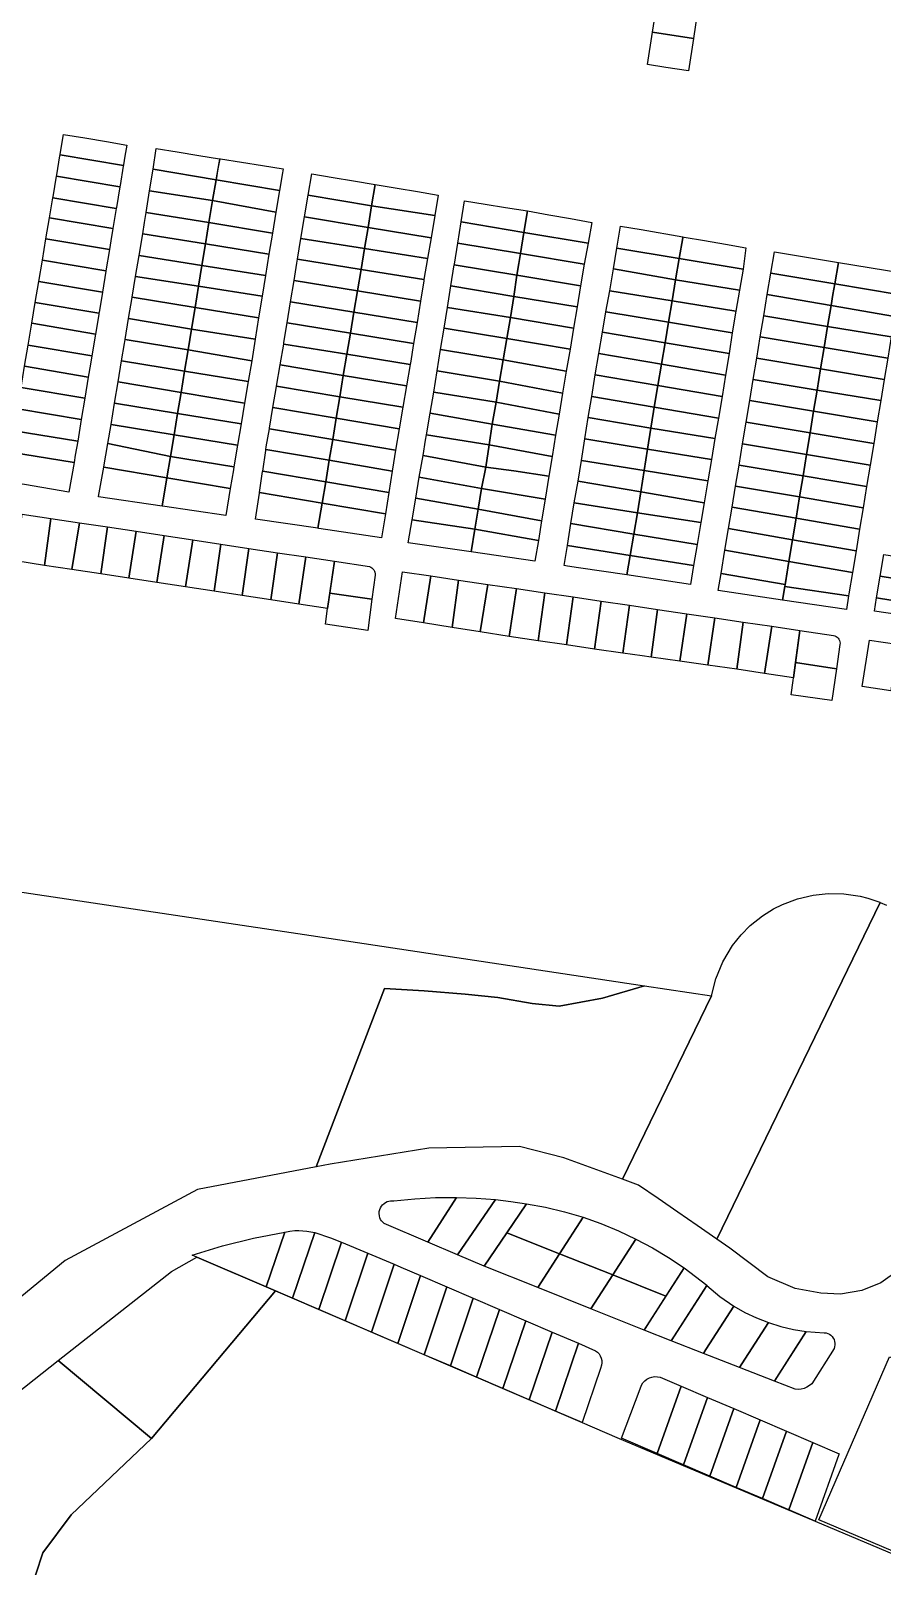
# Model space of a CAD drawing. Header units: millimetres. Extents: x 522658 to 553925, y 7796479 to 7820139.
# Drawn here: x 542559 to 542916, y 7805253 to 7805897 of the extents above; entities that cross this region are included whole.
import ezdxf

# ---------------------------------------------------------------- set-up
doc = ezdxf.new("R2010")
doc.units = ezdxf.units.MM
doc.layers.add('ZONA RESIDENCIAL 2 (ZR_2)', color=2, linetype='Continuous')

msp = doc.modelspace()

# ---------------------------------------------------------------- linework, layer by layer
at = {"layer": 'ZONA RESIDENCIAL 2 (ZR_2)'}
for points in [[(542838.92, 7805905.76), (542837.18, 7805894.46), (542837.03, 7805893.48), (542819.87, 7805896.22), (542822.1, 7805910.5), (542838.92, 7805905.76)], [(542837.03, 7805893.48), (542834.95, 7805879.91), (542825.45, 7805881.42), (542817.75, 7805882.65), (542819.87, 7805896.22), (542837.03, 7805893.48)], [(542590.82, 7805850.28), (542599.39, 7805848.85), (542598.59, 7805844.16), (542597.99, 7805840.52), (542597.94, 7805840.22), (542571.37, 7805844.67), (542571.42, 7805844.96), (542572.82, 7805853.29), (542581.71, 7805851.8), (542590.82, 7805850.28)], [(542596.56, 7805831.86), (542596.48, 7805831.37), (542569.89, 7805835.82), (542569.97, 7805836.31), (542571.32, 7805844.38), (542571.37, 7805844.67), (542597.94, 7805840.22), (542597.89, 7805839.93), (542596.56, 7805831.86)], [(542638.35, 7805843.1), (542637.62, 7805838.85), (542636.84, 7805834.32), (542610.37, 7805838.77), (542611.74, 7805847.37), (542620.56, 7805845.96), (542629.54, 7805844.52), (542638.26, 7805843.12), (542638.35, 7805843.1)], [(542636.84, 7805834.32), (542638.05, 7805841.35), (542638.35, 7805843.1), (542638.63, 7805843.06), (542647.5, 7805841.65), (542656.31, 7805840.25), (542664.98, 7805838.86), (542664.69, 7805837.15), (542663.47, 7805829.85), (542636.84, 7805834.32)], [(542636.84, 7805834.32), (542635.33, 7805825.57), (542608.91, 7805829.59), (542610.37, 7805838.77), (542636.84, 7805834.32)], [(542702.03, 7805823.32), (542675.48, 7805827.82), (542677.04, 7805836.75), (542685.87, 7805835.28), (542694.5, 7805833.84), (542703.52, 7805832.32), (542702.03, 7805823.32)], [(542595.04, 7805822.68), (542594.98, 7805822.29), (542568.37, 7805826.75), (542568.43, 7805827.13), (542569.89, 7805835.82), (542596.48, 7805831.37), (542595.04, 7805822.68)], [(542635.33, 7805825.57), (542636.84, 7805834.32), (542663.47, 7805829.85), (542661.93, 7805820.72), (542635.33, 7805825.57)], [(542728.54, 7805819.27), (542702.03, 7805823.32), (542703.52, 7805832.32), (542712.7, 7805830.77), (542721.27, 7805829.32), (542730, 7805827.85), (542728.54, 7805819.27)], [(542594.98, 7805822.29), (542593.58, 7805813.86), (542566.94, 7805818.31), (542568.37, 7805826.75), (542594.98, 7805822.29)], [(542633.79, 7805816.3), (542607.48, 7805820.62), (542608.91, 7805829.59), (542635.33, 7805825.57), (542633.79, 7805816.3)], [(542660.48, 7805811.92), (542633.79, 7805816.3), (542635.33, 7805825.57), (542661.93, 7805820.72), (542660.48, 7805811.92)], [(542700.54, 7805814.33), (542673.94, 7805818.74), (542675.48, 7805827.82), (542702.03, 7805823.32), (542700.54, 7805814.33)], [(542765.92, 7805812.17), (542739.64, 7805816.71), (542741.04, 7805825.4), (542749.69, 7805824.02), (542758.17, 7805822.67), (542767.43, 7805821.19), (542765.92, 7805812.17)], [(542592.13, 7805805.1), (542565.47, 7805809.55), (542566.94, 7805818.31), (542593.58, 7805813.86), (542592.72, 7805808.64), (542592.13, 7805805.1)], [(542632.31, 7805807.4), (542606.03, 7805811.65), (542606.81, 7805816.38), (542607.48, 7805820.62), (542633.79, 7805816.3), (542632.31, 7805807.4)], [(542699.07, 7805805.43), (542672.42, 7805809.7), (542673.94, 7805818.74), (542700.54, 7805814.33), (542699.07, 7805805.43)], [(542726.96, 7805809.95), (542700.54, 7805814.33), (542702.03, 7805823.32), (542728.54, 7805819.27), (542726.96, 7805809.95)], [(542792.83, 7805807.77), (542765.92, 7805812.17), (542767.43, 7805821.19), (542776.38, 7805819.61), (542785.48, 7805818), (542794.38, 7805816.43), (542792.83, 7805807.77)], [(542630.86, 7805798.31), (542604.53, 7805802.58), (542606.03, 7805811.65), (542632.31, 7805807.4), (542630.86, 7805798.31)], [(542659.01, 7805803.08), (542632.31, 7805807.4), (542633.79, 7805816.3), (542660.48, 7805811.92), (542659.01, 7805803.08)], [(542725.48, 7805801.21), (542699.07, 7805805.43), (542700.54, 7805814.33), (542726.96, 7805809.95), (542725.48, 7805801.21)], [(542765.92, 7805812.17), (542764.43, 7805803.3), (542738.18, 7805807.65), (542739.64, 7805816.71), (542765.92, 7805812.17)], [(542792.83, 7805807.77), (542791.23, 7805798.86), (542764.43, 7805803.3), (542765.92, 7805812.17), (542792.83, 7805807.77)], [(542831.09, 7805801.29), (542804.85, 7805805.64), (542806.37, 7805814.87), (542815.03, 7805813.38), (542832.63, 7805810.34), (542832.55, 7805809.92), (542831.09, 7805801.29)], [(542590.64, 7805796.14), (542563.96, 7805800.6), (542565.47, 7805809.55), (542592.13, 7805805.1), (542590.64, 7805796.14)], [(542657.54, 7805794.2), (542630.86, 7805798.31), (542632.31, 7805807.4), (542659.01, 7805803.08), (542657.54, 7805794.2)], [(542697.62, 7805796.7), (542670.96, 7805800.97), (542672.42, 7805809.7), (542699.07, 7805805.43), (542697.62, 7805796.7)], [(542723.99, 7805792.47), (542697.62, 7805796.7), (542699.07, 7805805.43), (542725.48, 7805801.21), (542723.99, 7805792.47)], [(542762.98, 7805794.25), (542736.72, 7805798.58), (542736.76, 7805798.83), (542738.18, 7805807.65), (542764.43, 7805803.3), (542763.73, 7805799.15), (542762.98, 7805794.25)], [(542831.09, 7805801.29), (542829.54, 7805792.26), (542803.42, 7805796.92), (542804.85, 7805805.64), (542831.09, 7805801.29)], [(542857.83, 7805796.86), (542831.09, 7805801.29), (542832.55, 7805809.92), (542832.63, 7805810.34), (542833.08, 7805810.26), (542841.65, 7805808.79), (542850.48, 7805807.27), (542859.04, 7805805.77), (542857.83, 7805796.86)], [(542896.28, 7805790.63), (542869.46, 7805795.08), (542870.95, 7805804.07), (542897.91, 7805799.59), (542896.28, 7805790.63)], [(542589.15, 7805787.19), (542562.45, 7805791.65), (542563.96, 7805800.6), (542590.64, 7805796.14), (542590.61, 7805795.99), (542589.15, 7805787.19)], [(542629.46, 7805789.61), (542603.07, 7805793.76), (542604.53, 7805802.58), (542630.86, 7805798.31), (542629.46, 7805789.61)], [(542656.08, 7805785.42), (542629.46, 7805789.61), (542630.86, 7805798.31), (542657.54, 7805794.2), (542656.08, 7805785.42)], [(542697.62, 7805796.7), (542696.13, 7805787.73), (542669.51, 7805792.08), (542670.67, 7805799.25), (542670.96, 7805800.97), (542697.62, 7805796.7)], [(542761.63, 7805785.4), (542735.3, 7805789.78), (542736.72, 7805798.58), (542762.98, 7805794.25), (542761.63, 7805785.4)], [(542789.71, 7805789.84), (542762.98, 7805794.25), (542763.73, 7805799.15), (542764.43, 7805803.3), (542791.23, 7805798.86), (542789.71, 7805789.84)], [(542857.83, 7805796.86), (542856.37, 7805788.06), (542829.54, 7805792.26), (542831.09, 7805801.29), (542857.83, 7805796.86)], [(542922.87, 7805786.21), (542896.28, 7805790.63), (542897.91, 7805799.59), (542924.35, 7805795.2), (542922.87, 7805786.21)], [(542587.68, 7805778.34), (542560.96, 7805782.84), (542562.45, 7805791.65), (542589.15, 7805787.19), (542587.73, 7805778.62), (542587.68, 7805778.34)], [(542628.03, 7805780.66), (542601.62, 7805785.01), (542603.07, 7805793.76), (542629.46, 7805789.61), (542628.03, 7805780.66)], [(542694.61, 7805778.78), (542668.06, 7805783.11), (542669.51, 7805792.08), (542696.12, 7805787.73), (542694.61, 7805778.78)], [(542723.99, 7805792.47), (542723.9, 7805791.94), (542722.51, 7805783.41), (542696.13, 7805787.73), (542697.62, 7805796.7), (542723.99, 7805792.47)], [(542788.22, 7805780.97), (542761.63, 7805785.4), (542762.98, 7805794.25), (542789.71, 7805789.84), (542788.22, 7805780.97)], [(542829.54, 7805792.26), (542828.11, 7805783.54), (542801.91, 7805787.74), (542803.42, 7805796.92), (542829.54, 7805792.26)], [(542856.37, 7805788.06), (542854.83, 7805779.25), (542828.11, 7805783.54), (542829.54, 7805792.26), (542856.37, 7805788.06)], [(542894.72, 7805781.57), (542867.98, 7805786.13), (542869.46, 7805795.08), (542896.28, 7805790.63), (542895.47, 7805786.15), (542894.72, 7805781.57)], [(542626.54, 7805771.59), (542600.15, 7805776.07), (542601.61, 7805784.92), (542601.62, 7805785.01), (542628.03, 7805780.66), (542626.54, 7805771.59)], [(542654.63, 7805776.37), (542628.03, 7805780.66), (542629.46, 7805789.61), (542656.08, 7805785.42), (542654.63, 7805776.37)], [(542721.08, 7805774.46), (542694.61, 7805778.78), (542696.12, 7805787.73), (542722.51, 7805783.41), (542721.08, 7805774.46)], [(542760.27, 7805776.53), (542733.85, 7805780.79), (542735.3, 7805789.78), (542761.63, 7805785.4), (542760.27, 7805776.53)], [(542786.73, 7805772.09), (542760.27, 7805776.53), (542761.63, 7805785.4), (542788.22, 7805780.97), (542786.73, 7805772.09)], [(542828.11, 7805783.54), (542826.61, 7805774.59), (542800.24, 7805778.89), (542801.91, 7805787.74), (542828.11, 7805783.54)], [(542893.28, 7805772.8), (542866.51, 7805777.25), (542867.98, 7805786.13), (542894.72, 7805781.57), (542893.28, 7805772.8)], [(542921.36, 7805777.02), (542894.72, 7805781.57), (542895.47, 7805786.15), (542896.28, 7805790.63), (542922.87, 7805786.21), (542921.36, 7805777.02)], [(542587.68, 7805778.34), (542587.6, 7805777.85), (542586.22, 7805769.6), (542559.5, 7805774.18), (542560.96, 7805782.84), (542587.68, 7805778.34)], [(542653.2, 7805767.46), (542626.54, 7805771.59), (542628.03, 7805780.66), (542654.63, 7805776.37), (542653.2, 7805767.46)], [(542693.14, 7805770.03), (542666.64, 7805774.36), (542668.06, 7805783.11), (542694.61, 7805778.78), (542693.14, 7805770.03)], [(542719.68, 7805765.7), (542693.14, 7805770.03), (542694.61, 7805778.78), (542721.08, 7805774.46), (542719.68, 7805765.7)], [(542758.76, 7805767.71), (542732.45, 7805772.09), (542733.85, 7805780.79), (542760.27, 7805776.53), (542758.76, 7805767.71)], [(542826.61, 7805774.59), (542825.16, 7805765.94), (542798.87, 7805770.34), (542800.24, 7805778.89), (542826.61, 7805774.59)], [(542854.83, 7805779.25), (542853.32, 7805770.14), (542826.61, 7805774.59), (542828.11, 7805783.54), (542854.83, 7805779.25)], [(542919.94, 7805768.37), (542893.28, 7805772.8), (542894.72, 7805781.57), (542921.36, 7805777.02), (542919.94, 7805768.37)], [(542586.22, 7805769.6), (542584.71, 7805760.5), (542557.95, 7805764.98), (542559.5, 7805774.18), (542586.22, 7805769.6)], [(542625.1, 7805762.92), (542598.71, 7805767.38), (542600.15, 7805776.07), (542626.54, 7805771.59), (542625.1, 7805762.92)], [(542691.64, 7805761.13), (542665.19, 7805765.41), (542665.3, 7805766.08), (542666.64, 7805774.36), (542693.14, 7805770.03), (542691.64, 7805761.13)], [(542757.23, 7805758.73), (542730.99, 7805763.06), (542732.45, 7805772.09), (542758.76, 7805767.71), (542757.23, 7805758.73)], [(542785.25, 7805763.3), (542758.76, 7805767.71), (542760.27, 7805776.53), (542786.73, 7805772.09), (542785.25, 7805763.3)], [(542853.32, 7805770.14), (542852.05, 7805761.45), (542825.16, 7805765.94), (542826.61, 7805774.59), (542853.32, 7805770.14)], [(542891.82, 7805763.94), (542865.04, 7805768.39), (542866.51, 7805777.25), (542893.28, 7805772.8), (542891.82, 7805763.94)], [(542918.48, 7805759.51), (542891.82, 7805763.94), (542893.28, 7805772.8), (542919.94, 7805768.37), (542918.48, 7805759.51)], [(542623.63, 7805754.1), (542597.22, 7805758.42), (542598.42, 7805765.63), (542598.71, 7805767.38), (542625.1, 7805762.92), (542623.63, 7805754.1)], [(542651.76, 7805758.42), (542625.1, 7805762.92), (542626.54, 7805771.59), (542653.2, 7805767.46), (542651.76, 7805758.42)], [(542690.17, 7805752.25), (542663.71, 7805756.66), (542665.19, 7805765.41), (542691.64, 7805761.13), (542690.17, 7805752.25)], [(542718.25, 7805756.83), (542691.64, 7805761.13), (542693.14, 7805770.03), (542719.68, 7805765.7), (542718.35, 7805757.42), (542718.25, 7805756.83)], [(542783.7, 7805754.09), (542757.23, 7805758.73), (542758.76, 7805767.71), (542785.25, 7805763.3), (542783.7, 7805754.09)], [(542825.16, 7805765.94), (542823.64, 7805756.91), (542797.33, 7805761.38), (542798.87, 7805770.34), (542825.16, 7805765.94)], [(542852.05, 7805761.45), (542850.52, 7805752.37), (542823.64, 7805756.91), (542825.16, 7805765.94), (542852.05, 7805761.45)], [(542890.35, 7805754.99), (542863.56, 7805759.44), (542865.04, 7805768.39), (542891.82, 7805763.94), (542890.35, 7805754.99)], [(542584.71, 7805760.5), (542584.12, 7805756.98), (542583.22, 7805751.55), (542556.52, 7805756.17), (542557.95, 7805764.98), (542584.71, 7805760.5)], [(542650.31, 7805749.74), (542623.63, 7805754.1), (542625.1, 7805762.92), (542651.76, 7805758.42), (542650.31, 7805749.74)], [(542716.71, 7805747.82), (542690.17, 7805752.25), (542691.64, 7805761.13), (542718.25, 7805756.83), (542716.71, 7805747.82)], [(542755.7, 7805749.79), (542729.55, 7805754.13), (542730.99, 7805763.06), (542757.23, 7805758.73), (542755.7, 7805749.79)], [(542823.64, 7805756.91), (542822.14, 7805748), (542795.76, 7805752.47), (542797.33, 7805761.38), (542823.64, 7805756.91)], [(542888.89, 7805746.1), (542862.09, 7805750.56), (542863.56, 7805759.44), (542890.35, 7805754.99), (542888.89, 7805746.1)], [(542917.01, 7805750.56), (542890.35, 7805754.99), (542891.82, 7805763.94), (542918.48, 7805759.51), (542917.01, 7805750.56)], [(542583.22, 7805751.55), (542581.76, 7805742.74), (542555.06, 7805747.18), (542556.52, 7805756.17), (542583.22, 7805751.55)], [(542622.12, 7805745.02), (542595.73, 7805749.51), (542597.22, 7805758.42), (542623.63, 7805754.1), (542622.12, 7805745.02)], [(542648.79, 7805740.65), (542622.12, 7805745.02), (542623.63, 7805754.1), (542650.31, 7805749.74), (542648.79, 7805740.65)], [(542688.69, 7805743.33), (542662.2, 7805747.76), (542663.71, 7805756.66), (542690.17, 7805752.25), (542688.69, 7805743.33)], [(542754.21, 7805741.06), (542728.12, 7805745.27), (542729.55, 7805754.13), (542755.7, 7805749.79), (542754.21, 7805741.06)], [(542782.14, 7805744.78), (542755.7, 7805749.79), (542757.23, 7805758.73), (542783.7, 7805754.09), (542782.14, 7805744.78)], [(542850.52, 7805752.37), (542849.02, 7805743.46), (542822.14, 7805748), (542823.64, 7805756.91), (542850.52, 7805752.37)], [(542915.55, 7805741.67), (542888.89, 7805746.1), (542890.35, 7805754.99), (542917.01, 7805750.56), (542915.55, 7805741.67)], [(542581.76, 7805742.74), (542580.27, 7805733.77), (542553.61, 7805738.28), (542555.06, 7805747.18), (542581.76, 7805742.74)], [(542620.66, 7805736.26), (542594.24, 7805740.56), (542595.73, 7805749.51), (542622.12, 7805745.02), (542620.66, 7805736.26)], [(542687.2, 7805734.33), (542660.68, 7805738.76), (542662.17, 7805747.6), (542662.2, 7805747.76), (542688.69, 7805743.33), (542687.2, 7805734.33)], [(542715.19, 7805738.91), (542688.69, 7805743.33), (542690.17, 7805752.25), (542716.71, 7805747.82), (542715.19, 7805738.91)], [(542780.67, 7805736.05), (542754.21, 7805741.06), (542755.7, 7805749.79), (542782.14, 7805744.78), (542780.67, 7805736.05)], [(542822.14, 7805748), (542820.61, 7805738.93), (542794.47, 7805743.41), (542795.76, 7805752.47), (542822.14, 7805748)], [(542849.02, 7805743.46), (542847.49, 7805734.39), (542820.61, 7805738.93), (542822.14, 7805748), (542849.02, 7805743.46)], [(542887.43, 7805737.23), (542860.62, 7805741.68), (542862.09, 7805750.56), (542888.89, 7805746.1), (542887.43, 7805737.23)], [(542914.09, 7805732.8), (542887.43, 7805737.23), (542888.89, 7805746.1), (542915.55, 7805741.67), (542914.09, 7805732.8)], [(542619.18, 7805727.35), (542592.76, 7805731.68), (542594.24, 7805740.56), (542620.66, 7805736.26), (542619.18, 7805727.35)], [(542647.33, 7805731.93), (542620.66, 7805736.26), (542622.12, 7805745.02), (542648.79, 7805740.65), (542647.33, 7805731.93)], [(542713.66, 7805729.92), (542687.2, 7805734.33), (542688.69, 7805743.33), (542715.19, 7805738.91), (542713.66, 7805729.92)], [(542752.64, 7805731.88), (542726.64, 7805736.44), (542728.12, 7805745.27), (542754.21, 7805741.06), (542752.64, 7805731.88)], [(542779.22, 7805727.21), (542752.64, 7805731.88), (542754.21, 7805741.06), (542780.67, 7805736.05), (542779.22, 7805727.21)], [(542820.61, 7805738.93), (542820.31, 7805737.16), (542819.19, 7805730.16), (542792.84, 7805734.56), (542794.47, 7805743.41), (542820.61, 7805738.93)], [(542885.94, 7805728.17), (542859.12, 7805732.63), (542860.62, 7805741.68), (542887.43, 7805737.23), (542885.94, 7805728.17)], [(542580.27, 7805733.77), (542578.77, 7805724.69), (542552.09, 7805729.08), (542553.61, 7805738.28), (542580.27, 7805733.77)], [(542645.84, 7805723), (542619.18, 7805727.35), (542620.66, 7805736.26), (542647.33, 7805731.93), (542645.84, 7805723)], [(542685.72, 7805725.38), (542659.17, 7805729.91), (542659.2, 7805730.08), (542660.68, 7805738.76), (542687.2, 7805734.33), (542685.72, 7805725.38)], [(542712.12, 7805720.87), (542685.72, 7805725.38), (542687.2, 7805734.33), (542713.66, 7805729.92), (542712.12, 7805720.87)], [(542751.34, 7805723.08), (542725.09, 7805727.41), (542726.64, 7805736.44), (542752.64, 7805731.88), (542751.34, 7805723.08)], [(542819.19, 7805730.16), (542817.77, 7805721.3), (542791.45, 7805725.61), (542792.84, 7805734.56), (542819.19, 7805730.16)], [(542847.49, 7805734.39), (542846.04, 7805725.79), (542819.19, 7805730.16), (542820.31, 7805737.16), (542820.61, 7805738.93), (542847.49, 7805734.39)], [(542912.6, 7805723.74), (542885.94, 7805728.17), (542887.43, 7805737.23), (542914.09, 7805732.8), (542912.6, 7805723.74)], [(542502.69, 7805306.43), (542497.99, 7805339.97), (542459.03, 7805432.64), (542400.91, 7805570.86), (542333.81, 7805730.47), (542479.78, 7805706.35), (542462.14, 7805601.48), (542453.63, 7805550.89), (542676.64, 7805517.39), (542816.47, 7805496.38), (542798.89, 7805491.21), (542780.67, 7805487.84), (542769.39, 7805488.88), (542755.02, 7805491.47), (542741.23, 7805492.85), (542724.07, 7805494.21), (542707.49, 7805495.14), (542678.74, 7805420.4), (542629.03, 7805410.94), (542573.47, 7805381.18), (542521.22, 7805338.18), (542502.69, 7805306.43)], [(542577.24, 7805715.75), (542550.61, 7805720.13), (542552.09, 7805729.08), (542578.77, 7805724.69), (542577.79, 7805718.8), (542577.24, 7805715.75)], [(542617.68, 7805718.31), (542591.42, 7805723.68), (542591.43, 7805723.74), (542592.76, 7805731.68), (542619.18, 7805727.35), (542617.68, 7805718.31)], [(542644.33, 7805713.97), (542617.68, 7805718.31), (542619.18, 7805727.35), (542645.84, 7805723), (542644.33, 7805713.97)], [(542684.28, 7805716.66), (542657.72, 7805721.2), (542657.89, 7805722.34), (542659.17, 7805729.91), (542685.72, 7805725.38), (542684.28, 7805716.66)], [(542749.95, 7805713.72), (542723.6, 7805718.65), (542724.7, 7805725.12), (542725.09, 7805727.41), (542751.34, 7805723.08), (542749.95, 7805713.72)], [(542777.75, 7805718.28), (542751.34, 7805723.08), (542752.64, 7805731.88), (542779.22, 7805727.21), (542777.75, 7805718.28)], [(542846.04, 7805725.79), (542844.55, 7805716.95), (542817.77, 7805721.3), (542819.19, 7805730.16), (542846.04, 7805725.79)], [(542884.45, 7805719.11), (542857.62, 7805723.58), (542859.12, 7805732.63), (542885.94, 7805728.17), (542884.45, 7805719.11)], [(542911.11, 7805714.66), (542884.45, 7805719.11), (542885.94, 7805728.17), (542912.6, 7805723.74), (542911.11, 7805714.66)], [(542616.19, 7805709.33), (542589.77, 7805713.84), (542589.78, 7805713.91), (542591.42, 7805723.68), (542617.68, 7805718.31), (542616.19, 7805709.33)], [(542682.79, 7805707.65), (542656.36, 7805712.17), (542657.66, 7805720.81), (542657.72, 7805721.2), (542684.28, 7805716.66), (542682.79, 7805707.65)], [(542710.67, 7805712.15), (542684.28, 7805716.66), (542685.72, 7805725.38), (542712.12, 7805720.87), (542711.23, 7805715.64), (542710.67, 7805712.15)], [(542776.39, 7805709.97), (542761.65, 7805712.2), (542749.95, 7805713.72), (542751.34, 7805723.08), (542777.75, 7805718.28), (542776.39, 7805709.97)], [(542817.77, 7805721.3), (542816.35, 7805712.44), (542790.06, 7805716.64), (542791.45, 7805725.61), (542817.77, 7805721.3)], [(542844.55, 7805716.95), (542843.05, 7805708.02), (542816.35, 7805712.44), (542817.77, 7805721.3), (542844.55, 7805716.95)], [(542882.96, 7805710.08), (542856.13, 7805714.56), (542857.62, 7805723.58), (542884.45, 7805719.11), (542882.96, 7805710.08)], [(542577.24, 7805715.75), (542575, 7805703.28), (542556.43, 7805706.45), (542548.54, 7805707.62), (542550.61, 7805720.13), (542577.24, 7805715.75)], [(542642.77, 7805704.8), (542616.19, 7805709.33), (542617.68, 7805718.31), (542644.33, 7805713.97), (542644.11, 7805712.67), (542642.77, 7805704.8)], [(542709.23, 7805703.13), (542682.79, 7805707.65), (542684.28, 7805716.66), (542710.67, 7805712.15), (542709.23, 7805703.13)], [(542748.15, 7805704.86), (542722.05, 7805709.54), (542723.6, 7805718.65), (542749.95, 7805713.72), (542748.15, 7805704.86)], [(542816.35, 7805712.44), (542814.91, 7805703.42), (542788.69, 7805707.96), (542790.06, 7805716.64), (542816.35, 7805712.44)], [(542881.51, 7805701.28), (542854.69, 7805705.88), (542856.13, 7805714.56), (542882.96, 7805710.08), (542881.51, 7805701.28)], [(542909.63, 7805705.63), (542882.96, 7805710.08), (542884.45, 7805719.11), (542911.11, 7805714.66), (542909.63, 7805705.63)], [(542616.19, 7805709.33), (542614.21, 7805697.44), (542587.5, 7805701.38), (542587.52, 7805701.48), (542589.77, 7805713.84), (542616.19, 7805709.33)], [(542642.77, 7805704.8), (542640.84, 7805693.49), (542614.38, 7805697.41), (542614.21, 7805697.44), (542616.19, 7805709.33), (542642.77, 7805704.8)], [(542681.3, 7805698.68), (542655, 7805703.18), (542656.34, 7805712.02), (542656.36, 7805712.17), (542682.79, 7805707.65), (542681.3, 7805698.68)], [(542707.8, 7805694.15), (542681.3, 7805698.68), (542682.79, 7805707.65), (542709.23, 7805703.13), (542707.8, 7805694.15)], [(542746.7, 7805696.12), (542720.56, 7805700.8), (542722.05, 7805709.54), (542748.15, 7805704.86), (542746.7, 7805696.12)], [(542774.82, 7805700.37), (542748.15, 7805704.86), (542749.95, 7805713.72), (542761.65, 7805712.2), (542776.39, 7805709.97), (542774.82, 7805700.37)], [(542814.91, 7805703.42), (542813.51, 7805694.66), (542786.96, 7805698.83), (542788.69, 7805707.96), (542814.91, 7805703.42)], [(542843.05, 7805708.02), (542841.5, 7805698.83), (542814.91, 7805703.42), (542816.35, 7805712.44), (542843.05, 7805708.02)], [(542908.16, 7805696.71), (542881.51, 7805701.28), (542882.96, 7805710.08), (542909.63, 7805705.63), (542908.16, 7805696.71)], [(542681.3, 7805698.68), (542679.56, 7805688.15), (542653.33, 7805692.04), (542654.96, 7805702.88), (542655, 7805703.18), (542681.3, 7805698.68)], [(542773.34, 7805691.34), (542746.7, 7805696.12), (542748.15, 7805704.86), (542774.82, 7805700.37), (542773.34, 7805691.34)], [(542841.5, 7805698.83), (542840.1, 7805690.54), (542813.51, 7805694.66), (542814.91, 7805703.42), (542841.5, 7805698.83)], [(542880.04, 7805692.36), (542853.21, 7805696.96), (542854.69, 7805705.88), (542881.51, 7805701.28), (542880.04, 7805692.36)], [(542906.69, 7805687.79), (542880.04, 7805692.36), (542881.51, 7805701.28), (542908.16, 7805696.71), (542906.69, 7805687.79)], [(542707.8, 7805694.15), (542706.22, 7805684.19), (542679.89, 7805688.1), (542679.56, 7805688.15), (542681.3, 7805698.68), (542707.8, 7805694.15)], [(542745.31, 7805687.79), (542719.01, 7805691.67), (542720.56, 7805700.8), (542746.7, 7805696.12), (542745.31, 7805687.79)], [(542771.98, 7805683.07), (542745.31, 7805687.79), (542746.7, 7805696.12), (542773.34, 7805691.34), (542771.98, 7805683.07)], [(542812.01, 7805685.74), (542785.65, 7805690.19), (542786.96, 7805698.83), (542813.51, 7805694.66), (542812.01, 7805685.74)], [(542838.55, 7805681.31), (542812.01, 7805685.74), (542813.51, 7805694.66), (542840.1, 7805690.54), (542838.55, 7805681.31)], [(542878.56, 7805683.37), (542851.74, 7805688.05), (542853.21, 7805696.96), (542880.04, 7805692.36), (542878.56, 7805683.37)], [(542552.81, 7805674.45), (542555.55, 7805694.1), (542567.58, 7805692.28), (542564.84, 7805672.62), (542552.81, 7805674.45)], [(542564.84, 7805672.62), (542567.58, 7805692.28), (542579.48, 7805690.48), (542576.39, 7805670.87), (542564.84, 7805672.62)], [(542576.39, 7805670.87), (542579.48, 7805690.48), (542591.23, 7805688.7), (542588.45, 7805669.04), (542576.39, 7805670.87)], [(542588.45, 7805669.04), (542591.23, 7805688.7), (542603.24, 7805686.89), (542600.28, 7805667.24), (542588.45, 7805669.04)], [(542745.31, 7805687.79), (542743.73, 7805678.29), (542717.38, 7805682.08), (542719.01, 7805691.67), (542745.31, 7805687.79)], [(542810.49, 7805676.72), (542784.15, 7805680.91), (542785.65, 7805690.19), (542812.01, 7805685.74), (542810.49, 7805676.72)], [(542905.2, 7805678.73), (542878.56, 7805683.37), (542880.04, 7805692.36), (542906.69, 7805687.79), (542905.2, 7805678.73)], [(542600.28, 7805667.24), (542603.24, 7805686.89), (542614.98, 7805685.12), (542612.02, 7805665.46), (542600.28, 7805667.24)], [(542612.02, 7805665.46), (542614.98, 7805685.12), (542627.01, 7805683.3), (542623.96, 7805663.65), (542612.02, 7805665.46)], [(542623.96, 7805663.65), (542627.01, 7805683.3), (542638.8, 7805681.52), (542635.95, 7805661.83), (542623.96, 7805663.65)], [(542771.98, 7805683.07), (542770.56, 7805674.44), (542743.73, 7805678.29), (542745.31, 7805687.79), (542771.98, 7805683.07)], [(542837.07, 7805672.52), (542810.49, 7805676.72), (542812.01, 7805685.74), (542838.55, 7805681.31), (542837.07, 7805672.52)], [(542877.06, 7805674.26), (542850.23, 7805678.94), (542851.74, 7805688.05), (542878.56, 7805683.37), (542877.06, 7805674.26)], [(542903.7, 7805669.61), (542877.06, 7805674.26), (542878.56, 7805683.37), (542905.2, 7805678.73), (542903.7, 7805669.61)], [(542635.95, 7805661.83), (542638.8, 7805681.52), (542650.54, 7805679.75), (542647.73, 7805660.04), (542635.95, 7805661.83)], [(542647.73, 7805660.04), (542650.54, 7805679.75), (542662.57, 7805677.93), (542659.72, 7805658.21), (542647.73, 7805660.04)], [(542659.72, 7805658.21), (542662.57, 7805677.93), (542674.52, 7805676.12), (542671.51, 7805656.41), (542659.72, 7805658.21)], [(542671.51, 7805656.41), (542674.52, 7805676.12), (542686.45, 7805674.32), (542683.61, 7805654.57), (542671.51, 7805656.41)], [(542810.49, 7805676.72), (542809.12, 7805668.58), (542788.74, 7805671.62), (542784.16, 7805672.3), (542782.74, 7805672.5), (542784.15, 7805680.91), (542810.49, 7805676.72)], [(542837.07, 7805672.52), (542835.74, 7805664.62), (542809.12, 7805668.58), (542810.49, 7805676.72), (542837.07, 7805672.52)], [(542875.59, 7805665.28), (542875.47, 7805664.54), (542848.62, 7805669.22), (542850.23, 7805678.94), (542877.06, 7805674.26), (542875.59, 7805665.28)], [(542941.97, 7805663.77), (542915.35, 7805668.08), (542916.88, 7805677.22), (542943.48, 7805672.91), (542941.97, 7805663.77)], [(542686.45, 7805674.32), (542701.15, 7805672.1), (542701.68, 7805671.87), (542702.16, 7805671.57), (542702.59, 7805671.18), (542702.95, 7805670.73), (542703.23, 7805670.23), (542703.42, 7805669.69), (542703.52, 7805669.12), (542703.53, 7805668.55), (542702.19, 7805658.46), (542684.54, 7805661.01), (542686.45, 7805674.32)], [(542726.91, 7805668.16), (542723.79, 7805648.45), (542712.12, 7805650.3), (542715.06, 7805669.91), (542726.91, 7805668.16)], [(542875.47, 7805664.54), (542874.41, 7805658.08), (542847.43, 7805662.02), (542848.62, 7805669.22), (542875.47, 7805664.54)], [(542902.24, 7805660.73), (542902.1, 7805659.85), (542875.34, 7805663.75), (542875.61, 7805665.38), (542877.06, 7805674.26), (542903.7, 7805669.61), (542902.24, 7805660.73)], [(542738.5, 7805666.45), (542735.83, 7805646.54), (542723.79, 7805648.45), (542726.91, 7805668.16), (542738.5, 7805666.45)], [(542750.75, 7805664.64), (542747.53, 7805644.68), (542735.83, 7805646.54), (542738.5, 7805666.45), (542750.75, 7805664.64)], [(542762.81, 7805662.86), (542759.72, 7805642.74), (542747.53, 7805644.68), (542750.75, 7805664.64), (542762.81, 7805662.86)], [(542774.74, 7805661.1), (542771.95, 7805640.96), (542759.72, 7805642.74), (542762.81, 7805662.86), (542774.74, 7805661.1)], [(542902.1, 7805659.85), (542901.17, 7805654.17), (542874.41, 7805658.08), (542875.34, 7805663.75), (542902.1, 7805659.85)], [(542940.47, 7805654.71), (542913.84, 7805659.03), (542915.35, 7805668.08), (542941.97, 7805663.77), (542940.47, 7805654.71)], [(542682.65, 7805647.9), (542683.61, 7805654.57), (542684.54, 7805661.01), (542702.19, 7805658.46), (542701.31, 7805651.87), (542700.44, 7805645.37), (542682.65, 7805647.9)], [(542786.6, 7805659.35), (542783.71, 7805639.25), (542771.95, 7805640.96), (542774.74, 7805661.1), (542786.6, 7805659.35)], [(542798.37, 7805657.62), (542795.5, 7805637.53), (542783.71, 7805639.25), (542786.6, 7805659.35), (542798.37, 7805657.62)], [(542810.22, 7805655.87), (542807.35, 7805635.81), (542795.5, 7805637.53), (542798.37, 7805657.62), (542810.22, 7805655.87)], [(542939.6, 7805649.44), (542912.91, 7805653.41), (542913.84, 7805659.03), (542940.47, 7805654.71), (542939.6, 7805649.44)], [(542822, 7805654.13), (542819.22, 7805634.08), (542815.51, 7805634.62), (542807.35, 7805635.81), (542810.22, 7805655.87), (542822, 7805654.13)], [(542834.2, 7805652.33), (542831.25, 7805632.4), (542819.22, 7805634.08), (542822, 7805654.13), (542834.2, 7805652.33)], [(542846.01, 7805650.59), (542843.09, 7805630.75), (542831.25, 7805632.4), (542834.2, 7805652.33), (542846.01, 7805650.59)], [(542857.89, 7805648.84), (542855.18, 7805629.06), (542843.09, 7805630.75), (542846.01, 7805650.59), (542857.89, 7805648.84)], [(542869.91, 7805647.07), (542866.88, 7805627.26), (542855.18, 7805629.06), (542857.89, 7805648.84), (542869.91, 7805647.07)], [(542881.64, 7805645.34), (542878.94, 7805625.4), (542866.88, 7805627.26), (542869.91, 7805647.07), (542881.64, 7805645.34)], [(542881.64, 7805645.34), (542895.78, 7805643.26), (542896.33, 7805643.09), (542896.85, 7805642.84), (542897.31, 7805642.5), (542897.71, 7805642.08), (542898.04, 7805641.61), (542898.28, 7805641.08), (542898.42, 7805640.53), (542898.48, 7805639.95), (542898.43, 7805639.38), (542896.95, 7805629.25), (542879.81, 7805631.83), (542881.64, 7805645.34)], [(542922.32, 7805639.64), (542919.75, 7805620.04), (542907.77, 7805621.8), (542910.82, 7805641.28), (542922.32, 7805639.64)], [(542896.95, 7805629.25), (542895, 7805615.89), (542877.94, 7805618.27), (542878.78, 7805624.29), (542878.94, 7805625.4), (542879.81, 7805631.83), (542896.95, 7805629.25)], [(542915.39, 7805531.25), (542846.78, 7805390.17), (542838.59, 7805395.83), (542830.4, 7805401.48), (542822.22, 7805407.14), (542814.03, 7805412.79), (542807.24, 7805415.27), (542844.63, 7805492.15), (542846.4, 7805499.21), (542849.34, 7805506.37), (542853.43, 7805513.18), (542857.06, 7805517.74), (542860.84, 7805521.55), (542865.95, 7805525.64), (542870.58, 7805528.54), (542874.33, 7805530.43), (542880.59, 7805532.79), (542887.28, 7805534.37), (542893.55, 7805535.02), (542900.12, 7805534.9), (542906.94, 7805533.87), (542910.19, 7805533.05), (542915.2, 7805531.33), (542915.39, 7805531.25)], [(542678.74, 7805420.4), (542707.49, 7805495.14), (542724.07, 7805494.21), (542741.23, 7805492.85), (542755.02, 7805491.47), (542769.39, 7805488.88), (542780.67, 7805487.84), (542798.89, 7805491.21), (542816.47, 7805496.38), (542844.63, 7805492.15), (542807.24, 7805415.27), (542782.7, 7805424.22), (542764.1, 7805429), (542726, 7805428.21), (542684.6, 7805421.52), (542678.74, 7805420.4)], [(542707.31, 7805396.71), (542706.74, 7805397.21), (542706.25, 7805397.78), (542705.84, 7805398.41), (542705.53, 7805399.1), (542705.29, 7805399.94), (542705.2, 7805400.81), (542705.25, 7805401.69), (542705.45, 7805402.54), (542705.75, 7805403.27), (542706.15, 7805403.95), (542706.65, 7805404.56), (542707.24, 7805405.09), (542707.9, 7805405.53), (542708.62, 7805405.86), (542709.28, 7805406.06), (542709.97, 7805406.17), (542710.66, 7805406.19), (542711.35, 7805406.12), (542720.11, 7805407.04), (542728.9, 7805407.55), (542737.7, 7805407.64), (542725.56, 7805388.9), (542707.31, 7805396.71)], [(542753.94, 7805406.73), (542738.11, 7805383.53), (542725.56, 7805388.9), (542737.7, 7805407.64), (542745.83, 7805407.36), (542753.94, 7805406.73)], [(542738.11, 7805383.53), (542753.94, 7805406.73), (542760.49, 7805405.96), (542767.01, 7805404.96), (542758.81, 7805392.81), (542749.23, 7805378.77), (542738.11, 7805383.53)], [(542790.7, 7805399.27), (542780.88, 7805383.99), (542758.81, 7805392.81), (542767.01, 7805404.96), (542775, 7805403.47), (542782.9, 7805401.57), (542790.7, 7805399.27)], [(542780.88, 7805383.99), (542790.7, 7805399.27), (542798.24, 7805396.61), (542805.64, 7805393.58), (542812.88, 7805390.17), (542803.19, 7805375.08), (542780.88, 7805383.99)], [(542626.75, 7805383.43), (542639.53, 7805387.31), (542652.49, 7805390.51), (542665.6, 7805393.02), (542657.86, 7805370.07), (542626.75, 7805383.43)], [(542657.86, 7805370.07), (542665.6, 7805393.02), (542667.68, 7805393.44), (542669.79, 7805393.67), (542671.59, 7805393.71), (542674.93, 7805393.49), (542678.23, 7805392.96), (542668.89, 7805365.34), (542657.86, 7805370.07)], [(542684.84, 7805390.72), (542689.45, 7805388.87), (542679.92, 7805360.61), (542668.89, 7805365.34), (542678.23, 7805392.96), (542684.84, 7805390.72)], [(542780.88, 7805383.99), (542771.74, 7805369.77), (542749.23, 7805378.77), (542758.81, 7805392.81), (542780.88, 7805383.99)], [(542700.51, 7805384.21), (542690.95, 7805355.87), (542679.92, 7805360.61), (542689.45, 7805388.87), (542700.51, 7805384.21)], [(542803.19, 7805375.08), (542812.88, 7805390.17), (542819.82, 7805386.47), (542826.56, 7805382.42), (542833.1, 7805378.04), (542825.48, 7805366.18), (542803.19, 7805375.08)], [(542661.75, 7805368.4), (542609.68, 7805306.55), (542570.61, 7805339.21), (542618.09, 7805376.61), (542628.74, 7805382.57), (542661.75, 7805368.4)], [(542711.56, 7805379.55), (542701.98, 7805351.14), (542690.95, 7805355.87), (542700.51, 7805384.21), (542711.56, 7805379.55)], [(542722.6, 7805374.83), (542713.01, 7805346.41), (542701.98, 7805351.14), (542711.56, 7805379.55), (542714.29, 7805378.39), (542722.6, 7805374.83)], [(542771.74, 7805369.77), (542780.88, 7805383.99), (542803.19, 7805375.08), (542794.05, 7805360.86), (542771.74, 7805369.77)], [(542733.62, 7805370.1), (542724.03, 7805341.67), (542713.01, 7805346.41), (542722.6, 7805374.83), (542733.62, 7805370.1)], [(542794.05, 7805360.86), (542803.19, 7805375.08), (542825.48, 7805366.18), (542817.47, 7805353.71), (542816.34, 7805351.96), (542794.05, 7805360.86)], [(542833.1, 7805378.04), (542837.91, 7805374.5), (542842.58, 7805370.78), (542842.64, 7805370.73), (542827.68, 7805347.41), (542816.34, 7805351.96), (542833.1, 7805378.04)], [(542658.49, 7805029.92), (542561.56, 7805228.16), (542558.25, 7805240.73), (542564.21, 7805258.59), (542576.11, 7805274.46), (542609.68, 7805306.55), (542661.75, 7805368.4), (542790.36, 7805313.2), (542804.83, 7805306.99), (542888.04, 7805271.84), (543036.56, 7805209.23), (542996.68, 7805030.83), (542968.66, 7804905.18), (542951.54, 7804885.95), (542938.54, 7804893.77), (542925.37, 7804894.41), (542920.37, 7804870.67), (542913.7, 7804869.3), (542728.2, 7804831.2), (542718.27, 7804829.16), (542714.69, 7804962.96), (542658.49, 7805029.92)], [(542744.65, 7805365.37), (542735.06, 7805336.94), (542724.03, 7805341.67), (542733.62, 7805370.1), (542744.65, 7805365.37)], [(542842.27, 7805343.8), (542841.21, 7805342.15), (542827.68, 7805347.41), (542828.81, 7805349.18), (542842.64, 7805370.73), (542848.11, 7805366.12), (542853.99, 7805362.06), (542842.27, 7805343.8)], [(542755.68, 7805360.63), (542746.09, 7805332.21), (542735.06, 7805336.94), (542744.65, 7805365.37), (542755.68, 7805360.63)], [(542766.7, 7805355.9), (542757.11, 7805327.47), (542746.09, 7805332.21), (542755.68, 7805360.63), (542766.7, 7805355.9)], [(542857.31, 7805337.79), (542856.33, 7805336.27), (542841.21, 7805342.15), (542842.27, 7805343.8), (542853.99, 7805362.06), (542858.63, 7805359.4), (542863.45, 7805357.08), (542868.43, 7805355.12), (542857.31, 7805337.79)], [(542777.73, 7805351.17), (542768.14, 7805322.74), (542757.11, 7805327.47), (542766.7, 7805355.9), (542777.73, 7805351.17)], [(542856.33, 7805336.27), (542857.31, 7805337.79), (542868.43, 7805355.12), (542873.62, 7805353.49), (542878.92, 7805352.25), (542884.3, 7805351.4), (542871.84, 7805331.99), (542870.94, 7805330.59), (542856.33, 7805336.27)], [(542788.76, 7805346.43), (542779.17, 7805318), (542768.14, 7805322.74), (542777.73, 7805351.17), (542788.76, 7805346.43)], [(542870.94, 7805330.59), (542884.3, 7805351.4), (542891.9, 7805350.88), (542892.65, 7805350.78), (542893.38, 7805350.56), (542894.06, 7805350.23), (542894.68, 7805349.79), (542895.22, 7805349.26), (542895.67, 7805348.65), (542896.01, 7805347.97), (542896.24, 7805347.25), (542896.36, 7805346.5), (542896.35, 7805345.74), (542896.22, 7805345), (542895.97, 7805344.28), (542886.7, 7805329.48), (542885.72, 7805328.68), (542884.63, 7805328.03), (542883.45, 7805327.54), (542882.22, 7805327.24), (542880.96, 7805327.11), (542879.69, 7805327.18), (542870.94, 7805330.59)], [(542795.99, 7805343.33), (542796.76, 7805342.72), (542797.42, 7805341.99), (542797.95, 7805341.15), (542798.33, 7805340.24), (542798.55, 7805339.28), (542798.61, 7805338.3), (542798.5, 7805337.32), (542798.01, 7805335.89), (542790.36, 7805313.2), (542779.17, 7805318), (542788.76, 7805346.43), (542795.99, 7805343.33)], [(543036.69, 7805302.29), (542978.07, 7805234.9), (542889.62, 7805272.45), (542919.18, 7805340.77), (542936.72, 7805333.99), (542948.31, 7805329.51), (542960.87, 7805324.66), (542975.35, 7805319.06), (542993.71, 7805311.96), (543020.87, 7805302.08), (543026.43, 7805309.67), (543036.69, 7805302.29)], [(542609.68, 7805306.55), (542576.11, 7805274.46), (542564.21, 7805258.59), (542558.25, 7805240.73), (542561.56, 7805228.16), (542658.49, 7805029.92), (542574.64, 7804961.93), (542509.4, 7805287.33), (542512.57, 7805290.17), (542546.4, 7805320.13), (542570.61, 7805339.21), (542609.68, 7805306.55)], [(542823.03, 7805332.2), (542831.9, 7805328.44), (542821.87, 7805300.21), (542806.83, 7805306.66), (542814.64, 7805327.4), (542815.2, 7805328.88), (542815.82, 7805329.85), (542816.59, 7805330.7), (542817.5, 7805331.41), (542818.52, 7805331.95), (542819.61, 7805332.3), (542820.75, 7805332.47), (542821.9, 7805332.43), (542823.03, 7805332.2)], [(542842.94, 7805323.75), (542832.9, 7805295.48), (542821.87, 7805300.21), (542831.9, 7805328.44), (542842.94, 7805323.75)], [(542832.9, 7805295.48), (542842.94, 7805323.75), (542853.99, 7805319.06), (542843.93, 7805290.75), (542832.9, 7805295.48)], [(542865.01, 7805314.32), (542854.96, 7805286.02), (542843.93, 7805290.75), (542853.99, 7805319.06), (542865.01, 7805314.32)], [(542876.03, 7805309.58), (542865.98, 7805281.3), (542854.96, 7805286.02), (542865.01, 7805314.32), (542876.03, 7805309.58)], [(542887.06, 7805304.85), (542877.01, 7805276.57), (542865.98, 7805281.3), (542876.03, 7805309.58), (542887.06, 7805304.85)], [(542877.01, 7805276.57), (542887.06, 7805304.85), (542898.08, 7805300.11), (542897.97, 7805299.79), (542888.04, 7805271.84), (542877.01, 7805276.57)]]:
    msp.add_lwpolyline(points, close=True, dxfattribs=at)
msp.add_lwpolyline([(542922.82, 7805377.02), (542915.63, 7805371.73), (542907.58, 7805368.55), (542898.69, 7805367.07), (542890.44, 7805367.49), (542879.64, 7805369.4), (542868.21, 7805374.27), (542852.34, 7805386.33), (542846.78, 7805390.17), (542846.78, 7805390.17), (542915.39, 7805531.25), (542917.97, 7805530.12)], dxfattribs=at)

doc.saveas('drawing.dxf')
